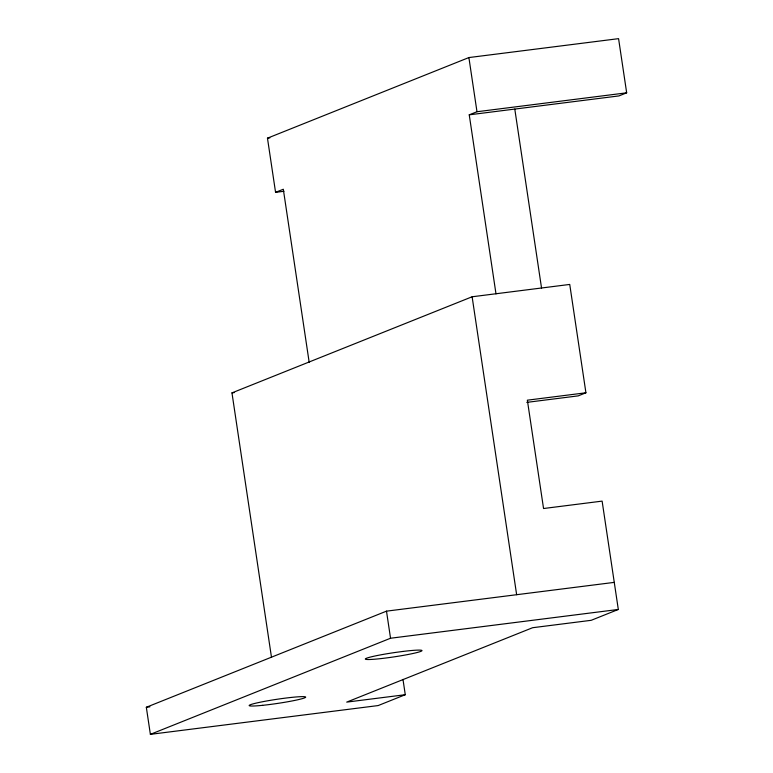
<?xml version="1.0" encoding="UTF-8"?>
<svg xmlns="http://www.w3.org/2000/svg" width="773" height="773" viewBox="0 0 773 773"><rect width="100%" height="100%" fill="white"/><g stroke="black" fill="none" stroke-linecap="round" stroke-linejoin="round"><path stroke-width="1.16" d="M283.952 191.279L275.565 192.342L267.468 138.174L468.892 57.56L618.574 38.65L626.671 92.818L618.922 95.92L469.24 114.829L495.995 293.885M275.565 192.342L283.314 189.24L309.181 362.324M469.24 114.829L476.989 111.737L626.671 92.818M271.507 657.446L231.968 392.877L472.119 296.774L569.74 284.435L585.924 392.781L578.185 395.882L526.78 402.375M402.984 679.409L405.274 694.714L378.161 705.565L150.377 734.35L146.329 707.266L386.49 611.153L614.264 582.378M150.377 734.35L390.539 638.237L618.313 609.462L602.119 501.117L543.554 508.518L527.36 400.182L585.924 392.781M618.313 609.462L591.2 620.313L532.626 627.715L346.7 702.116L405.274 694.714M267.468 138.174L269.864 137.865M231.968 392.877L234.345 392.578M146.329 707.266L149.914 706.812M514.789 109.08L541.554 288.126M468.892 57.56L476.989 111.737M472.119 296.774L516.644 594.708M386.49 611.153L390.539 638.237M402.733 651.465L395.505 652.431A28.562 2.087 -8.5 0 0 367.31 659.504A28.562 2.087 -8.5 0 0 414.038 653.253A28.562 2.087 -8.5 0 0 402.733 651.465M262.646 705.324A28.562 2.087 -8.5 0 0 305.673 697.188A28.562 2.087 -8.5 0 0 263.989 701.469A28.562 2.087 -8.5 0 0 262.646 705.324"/></g></svg>
